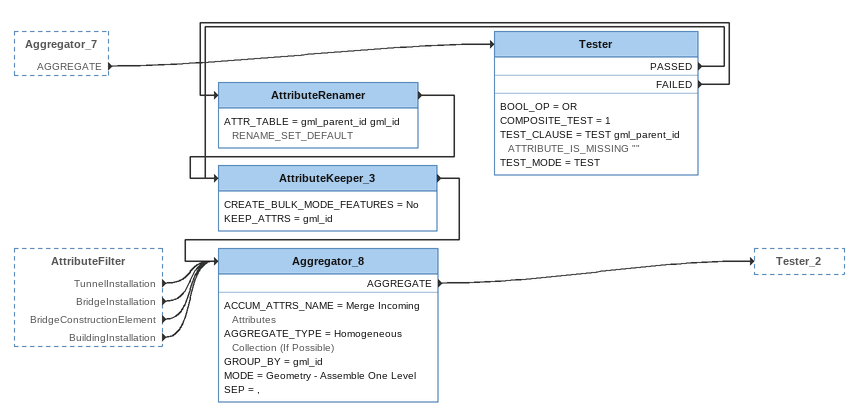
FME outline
Aggregator_7 [outside]
    AGGREGATE -> Tester
AttributeFilter [outside]
    TunnelInstallation -> Aggregator_8
    BridgeInstallation -> Aggregator_8
    BridgeConstructionElement -> Aggregator_8
    BuildingInstallation -> Aggregator_8
Tester
    BOOL_OP = OR
    COMPOSITE_TEST = 1
    TEST_CLAUSE = TEST gml_parent_id ATTRIBUTE_IS_MISSING ""
    TEST_MODE = TEST
    PASSED -> AttributeKeeper_3
    FAILED -> AttributeRenamer
AttributeRenamer
    ATTR_TABLE = gml_parent_id gml_id RENAME_SET_DEFAULT
    -> AttributeKeeper_3
AttributeKeeper_3
    CREATE_BULK_MODE_FEATURES = No
    KEEP_ATTRS = gml_id
    -> Aggregator_8
Aggregator_8
    ACCUM_ATTRS_NAME = Merge Incoming Attributes
    AGGREGATE_TYPE = Homogeneous Collection (If Possible)
    GROUP_BY = gml_id
    MODE = Geometry - Assemble One Level
    SEP = ,
    AGGREGATE -> Tester_2
